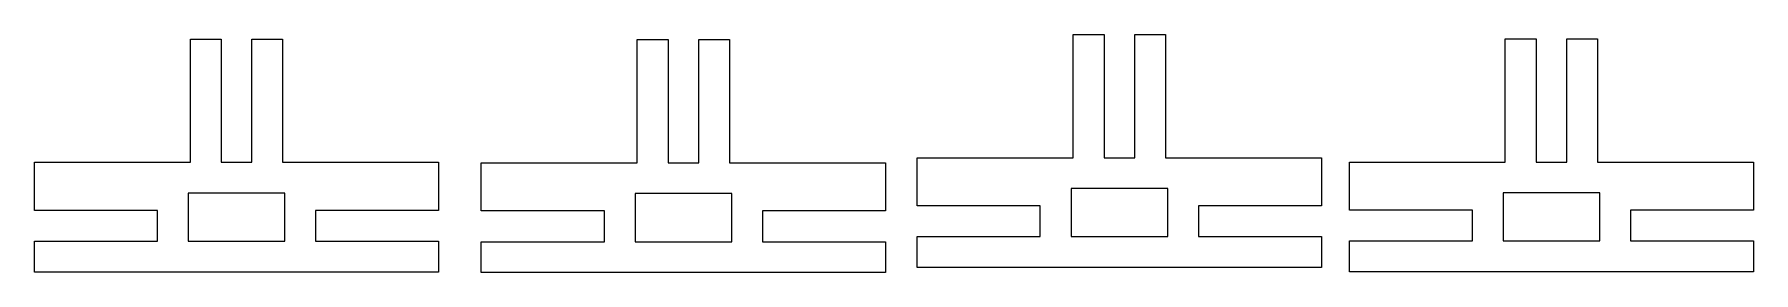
# Model space of a CAD drawing. Header units: inches. Extents: x 1.1 to 15.1, y 14.8 to 16.7.
import ezdxf

# ---------------------------------------------------------------- set-up
doc = ezdxf.new("R2010")
doc.units = ezdxf.units.IN
doc.header["$LTSCALE"] = 1.7325
doc.header["$MEASUREMENT"] = 0
doc.layers.add('02___PRT_ALL_AXES', color=7, linetype='CONTINUOUS')

msp = doc.modelspace()

# ---------------------------------------------------------------- linework, layer by layer
at = {"layer": '02___PRT_ALL_AXES', "color": 1, "linetype": 'CONTINUOUS'}
for p, q in [((2.355, 15.689), (2.355, 16.689)), ((2.355, 16.689), (2.605, 16.689)), ((2.605, 16.689), (2.605, 15.689)), ((2.855, 15.689), (2.855, 16.689)), ((2.855, 16.689), (3.105, 16.689)), ((3.105, 16.689), (3.105, 15.689)), ((5.988, 15.685), (5.988, 16.685)), ((5.988, 16.685), (6.238, 16.685)), ((6.238, 16.685), (6.238, 15.685)), ((6.488, 15.685), (6.488, 16.685)), ((6.488, 16.685), (6.738, 16.685)), ((6.738, 16.685), (6.738, 15.685)), ((9.532, 15.726), (9.532, 16.726)), ((9.532, 16.726), (9.782, 16.726)), ((9.782, 16.726), (9.782, 15.726)), ((10.032, 15.726), (10.032, 16.726)), ((10.032, 16.726), (10.282, 16.726)), ((10.282, 16.726), (10.282, 15.726)), ((13.044, 15.691), (13.044, 16.691)), ((13.044, 16.691), (13.294, 16.691)), ((13.294, 16.691), (13.294, 15.691)), ((13.544, 15.691), (13.544, 16.691)), ((13.544, 16.691), (13.794, 16.691)), ((13.794, 16.691), (13.794, 15.691)), ((1.087, 15.299), (1.087, 15.689)), ((1.087, 15.689), (2.355, 15.689)), ((2.605, 15.689), (2.855, 15.689)), ((3.105, 15.689), (4.373, 15.689)), ((4.373, 15.689), (4.373, 15.299)), ((4.72, 15.295), (4.72, 15.685)), ((4.72, 15.685), (5.988, 15.685)), ((6.238, 15.685), (6.488, 15.685)), ((6.738, 15.685), (8.006, 15.685)), ((8.006, 15.685), (8.006, 15.295)), ((8.264, 15.336), (8.264, 15.726)), ((8.264, 15.726), (9.532, 15.726)), ((9.782, 15.726), (10.032, 15.726)), ((10.282, 15.726), (11.55, 15.726)), ((11.55, 15.726), (11.55, 15.336)), ((11.776, 15.301), (11.776, 15.691)), ((11.776, 15.691), (13.044, 15.691)), ((13.294, 15.691), (13.544, 15.691)), ((13.794, 15.691), (15.062, 15.691)), ((15.062, 15.691), (15.062, 15.301)), ((2.337, 15.439), (2.337, 15.049)), ((3.123, 15.439), (2.337, 15.439)), ((3.123, 15.049), (3.123, 15.439)), ((5.97, 15.435), (5.97, 15.045)), ((6.756, 15.435), (5.97, 15.435)), ((6.756, 15.045), (6.756, 15.435)), ((9.514, 15.476), (9.514, 15.086)), ((10.3, 15.476), (9.514, 15.476)), ((10.3, 15.086), (10.3, 15.476)), ((13.026, 15.441), (13.026, 15.051)), ((13.812, 15.441), (13.026, 15.441)), ((13.812, 15.051), (13.812, 15.441)), ((2.087, 15.299), (1.087, 15.299)), ((2.087, 15.049), (2.087, 15.299)), ((4.373, 15.299), (3.373, 15.299)), ((3.373, 15.299), (3.373, 15.049)), ((5.72, 15.295), (4.72, 15.295)), ((5.72, 15.045), (5.72, 15.295)), ((8.006, 15.295), (7.006, 15.295)), ((7.006, 15.295), (7.006, 15.045)), ((9.264, 15.336), (8.264, 15.336)), ((9.264, 15.086), (9.264, 15.336)), ((11.55, 15.336), (10.55, 15.336)), ((10.55, 15.336), (10.55, 15.086)), ((12.776, 15.301), (11.776, 15.301)), ((12.776, 15.051), (12.776, 15.301)), ((15.062, 15.301), (14.062, 15.301)), ((14.062, 15.301), (14.062, 15.051)), ((1.087, 14.799), (1.087, 15.049)), ((1.087, 15.049), (2.087, 15.049)), ((2.337, 15.049), (3.123, 15.049)), ((3.373, 15.049), (4.373, 15.049)), ((4.373, 15.049), (4.373, 14.799)), ((4.72, 14.795), (4.72, 15.045)), ((4.72, 15.045), (5.72, 15.045)), ((5.97, 15.045), (6.756, 15.045)), ((7.006, 15.045), (8.006, 15.045)), ((8.006, 15.045), (8.006, 14.795)), ((8.264, 14.836), (8.264, 15.086)), ((8.264, 15.086), (9.264, 15.086)), ((9.514, 15.086), (10.3, 15.086)), ((10.55, 15.086), (11.55, 15.086)), ((11.55, 15.086), (11.55, 14.836)), ((11.776, 14.801), (11.776, 15.051)), ((11.776, 15.051), (12.776, 15.051)), ((13.026, 15.051), (13.812, 15.051)), ((14.062, 15.051), (15.062, 15.051)), ((15.062, 15.051), (15.062, 14.801)), ((11.55, 14.836), (8.264, 14.836)), ((4.373, 14.799), (1.087, 14.799)), ((8.006, 14.795), (4.72, 14.795)), ((15.062, 14.801), (11.776, 14.801))]:
    msp.add_line(p, q, dxfattribs=at)

doc.saveas('drawing.dxf')
